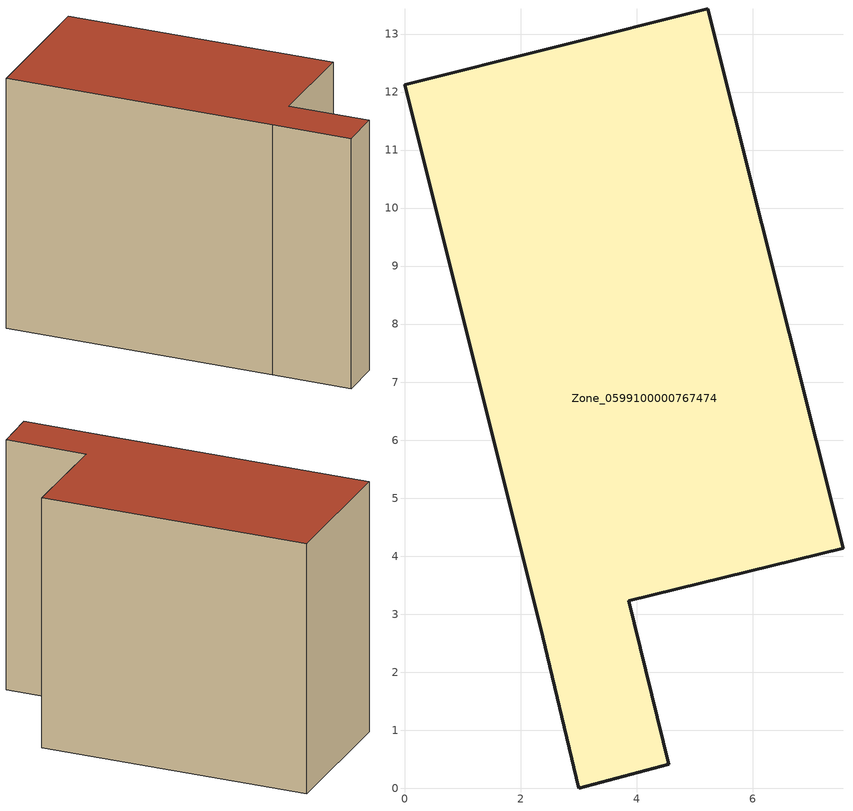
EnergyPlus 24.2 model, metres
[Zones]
Zone_0599100000767474
 floor ground (C_G): 3.87,3.23 4.55,0.42 3,0 2.34,2.79 0,12.12 5.23,13.44 7.56,4.13 z0
 wall outside (C_F): 2.34,2.79 3,0 4.55,0.42 3.87,3.23 7.56,4.13 5.23,13.44 0,12.12 2.34,2.79 z0:9.17
 roof outside (C_R): 4.55,0.42 3.87,3.23 7.56,4.13 5.23,13.44 0,12.12 2.34,2.79 3,0 z9.17
[BUILDING]
Pand.0599100000767474: North Axis=0; Terrain=City; Loads Convergence Tolerance Value=0.04; Temperature Convergence Tolerance Value=0.4; Solar Distribution=FullExterior; Maximum Number of Warmup Days=25; Minimum Number of Warmup Days=1
[Site:Location]
Rotterdam.The.Hague.AP_ZH_NLD Design_Conditions: Latitude=51.96; Longitude=4.45; Time Zone=1; Elevation=-4.5
[SITE:GROUNDTEMPERATURE:BUILDINGSURFACE]
18, 18, 18, 18, 18, 18, 18, 18, 18, 18, 18, 18
[MATERIAL] Thermal Absorptance=0.9; Solar Absorptance=0.7; Visible Absorptance=0.7
Name | Roughness | Thickness | Conductivity | Density | Specific Heat
G.TI.2006-2014 | MediumSmooth | 0.15 | 0.06 | 540 | 1210
F.TI.2006-2014 | Rough | 0.3 | 0.12 | 1920 | 840
R.TI.2006-2014 | MediumRough | 0.2 | 0.08 | 1500 | 1000
[CONSTRUCTION]
C_G: G.TI.2006-2014
C_F: F.TI.2006-2014
C_R: R.TI.2006-2014
[ZONE]
Zone_0599100000767474: Type=1; Multiplier=1; Ceiling Height=Autocalculate; Volume=Autocalculate; Floor Area=autocalculate; Part of Total Floor Area=Yes
[ZONEINFILTRATION:DESIGNFLOWRATE]
Infil_Zone_0599100000767474: Zone or ZoneList or Space or SpaceList=Zone_0599100000767474; Schedule=AlwaysOn; Design Flow Rate Calculation Method=Flow/Area; Flow Rate per Floor Area=0.0015; Constant Term Coefficient=1; Temperature Term Coefficient=0; Velocity Term Coefficient=0; Velocity Squared Term Coefficient=0
[HVACTEMPLATE:ZONE:IDEALLOADSAIRSYSTEM]
Zone_0599100000767474: Maximum Heating Supply Air Temperature=50; Minimum Cooling Supply Air Temperature=13; Maximum Heating Supply Air Humidity Ratio=0.0156; Minimum Cooling Supply Air Humidity Ratio=0.0077; Heating Limit=NoLimit; Cooling Limit=NoLimit; Dehumidification Control Type=ConstantSensibleHeatRatio; Cooling Sensible Heat Ratio=0.7; Dehumidification Setpoint=60; Humidification Control Type=None; Humidification Setpoint=30; Outdoor Air Method=None; Outdoor Air Flow Rate per Person=0.00944; Outdoor Air Flow Rate per Zone Floor Area=0; Outdoor Air Flow Rate per Zone=0; Demand Controlled Ventilation Type=None; Outdoor Air Economizer Type=NoEconomizer; Heat Recovery Type=None; Sensible Heat Recovery Effectiveness=0.7; Latent Heat Recovery Effectiveness=0.65
[ZONECONTROL:THERMOSTAT]
ThermostatControl_Zone_0599100000767474: Zone or ZoneList=Zone_0599100000767474; Control Type Schedule=DualSetpointControlType; Control 1=Thermostat_Zone_0599100000767474; Temperature Difference Between Cutout And Setpoint=0
[THERMOSTATSETPOINT:DUALSETPOINT]
Thermostat_Zone_0599100000767474: Heating Setpoint Temperature Schedule=HeatingSetpoint_Zone_0599100000767474; Cooling Setpoint Temperature Schedule=CoolingSetpoint_Zone_0599100000767474
[SCHEDULE:COMPACT]
HeatingSetpoint_Zone_0599100000767474: Through: 12/31, For: AllDays, Until: 24:00, 21
CoolingSetpoint_Zone_0599100000767474: Through: 12/31, For: AllDays, Until: 24:00, 24
DualSetpointControlType: Through: 12/31, For: AllDays, Until: 24:00, 4
AlwaysOn: Through: 12/31, For: AllDays, Until: 24:00, 1
